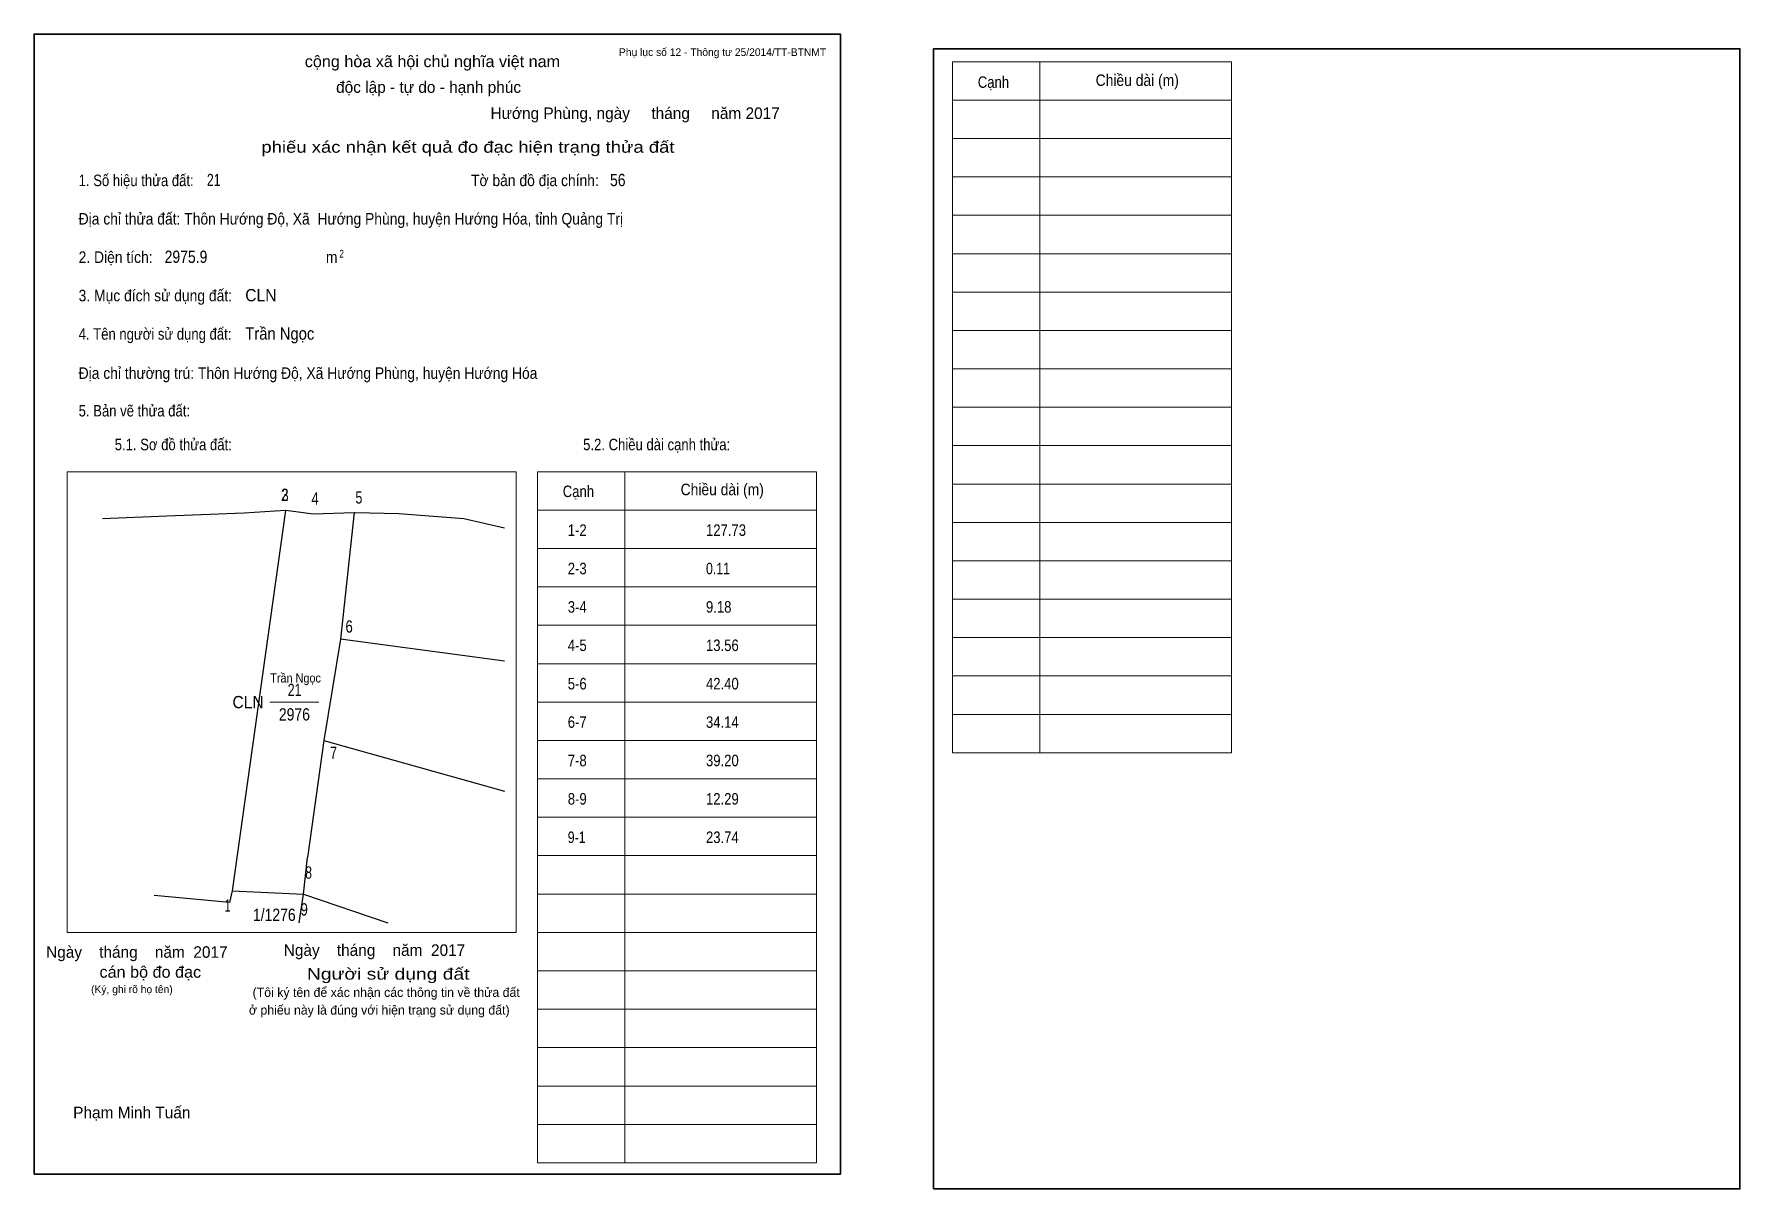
# Model space of a CAD drawing. Header units: centimetres. Extents: x 0 to 44.4, y -0.4 to 29.7.
import ezdxf
from ezdxf.enums import TextEntityAlignment as Align

# ---------------------------------------------------------------- set-up
doc = ezdxf.new("R2010")
doc.units = ezdxf.units.CM
doc.header["$LTSCALE"] = 0.12
for name, color, linetype in [('2', 7, 'Continuous'), ('30', 7, 'Continuous'), ('32', 7, 'Continuous'), ('34', 7, 'Continuous')]:
    doc.layers.add(name, color=color, linetype=linetype)
for name, color, linetype, lineweight in [('33', 7, 'Continuous', 13), ('6', 7, 'Continuous', 25), ('63', 7, 'Continuous', 13)]:
    doc.layers.add(name, color=color, linetype=linetype, lineweight=lineweight)

msp = doc.modelspace()

# ---------------------------------------------------------------- linework, layer by layer
at = {"layer": '33'}
msp.add_line((6.14, 12.3), (7.42, 12.3), dxfattribs=at)
at = {"layer": '6'}
for p, q in [((6.55, 17.29), (5.16, 7.38)), ((8.34, 17.24), (7.98, 13.94)), ((12.25, 13.37), (7.98, 13.94)), ((7.55, 11.3), (12.25, 9.98)), ((7.02, 7.3), (7.12, 8.25)), ((5.16, 7.38), (7.02, 7.3)), ((6.9, 6.55), (7.02, 7.3)), ((7.02, 7.3), (9.21, 6.55))]:
    msp.add_line(p, q, dxfattribs=at)
for points in [[(6.55, 17.29), (5.47, 17.22), (3.46, 17.14), (1.78, 17.07)], [(6.55, 17.29), (6.56, 17.3), (7.27, 17.2), (8.34, 17.24)], [(8.34, 17.24), (8.36, 17.24), (9.5, 17.21), (11.19, 17.08), (12.25, 16.84)], [(7.98, 13.94), (7.55, 11.3), (7.12, 8.25)], [(5.16, 7.38), (5.09, 7.08), (3.13, 7.26)]]:
    msp.add_lwpolyline(points, dxfattribs=at)
at = {"layer": '63'}
for p, q in [((23.92, 28.98), (31.19, 28.98)), ((23.92, 10.98), (23.92, 28.98)), ((26.2, 10.98), (26.2, 28.98)), ((31.19, 10.98), (31.19, 28.98)), ((23.92, 27.98), (31.19, 27.98)), ((23.92, 26.98), (31.19, 26.98)), ((23.92, 25.98), (31.19, 25.98)), ((23.92, 24.98), (31.19, 24.98)), ((23.92, 23.98), (31.19, 23.98)), ((23.92, 22.98), (31.19, 22.98)), ((23.92, 21.98), (31.19, 21.98)), ((23.92, 20.98), (31.19, 20.98)), ((23.92, 19.98), (31.19, 19.98)), ((23.92, 18.98), (31.19, 18.98)), ((0.86, 18.3), (12.56, 18.3)), ((0.86, 6.3), (0.86, 18.3)), ((12.56, 6.3), (12.56, 18.3)), ((13.11, 18.3), (20.38, 18.3)), ((13.11, 0.3), (13.11, 18.3)), ((15.39, 0.3), (15.39, 18.3)), ((20.38, 0.3), (20.38, 18.3)), ((23.92, 17.98), (31.19, 17.98)), ((13.11, 17.3), (20.38, 17.3)), ((23.92, 16.98), (31.19, 16.98)), ((13.11, 16.3), (20.38, 16.3)), ((23.92, 15.98), (31.19, 15.98)), ((13.11, 15.3), (20.38, 15.3)), ((23.92, 14.98), (31.19, 14.98)), ((13.11, 14.3), (20.38, 14.3)), ((23.92, 13.98), (31.19, 13.98)), ((13.11, 13.3), (20.38, 13.3)), ((23.92, 12.98), (31.19, 12.98)), ((13.11, 12.3), (20.38, 12.3)), ((23.92, 11.98), (31.19, 11.98)), ((13.11, 11.3), (20.38, 11.3)), ((23.92, 10.98), (31.19, 10.98)), ((13.11, 10.3), (20.38, 10.3)), ((13.11, 9.3), (20.38, 9.3)), ((13.11, 8.3), (20.38, 8.3)), ((13.11, 7.3), (20.38, 7.3)), ((0.86, 6.3), (12.56, 6.3)), ((13.11, 6.3), (20.38, 6.3)), ((13.11, 5.3), (20.38, 5.3)), ((13.11, 4.3), (20.38, 4.3)), ((13.11, 3.3), (20.38, 3.3)), ((13.11, 2.3), (20.38, 2.3)), ((13.11, 1.3), (20.38, 1.3)), ((13.11, 0.3), (20.38, 0.3))]:
    msp.add_line(p, q, dxfattribs=at)
at = {"layer": '63', "lineweight": 35}
for points in [[(0, 0), (0, 29.7), (21, 29.7), (21, 0)], [(23.43, -0.38), (23.43, 29.32), (44.43, 29.32), (44.43, -0.38)]]:
    msp.add_lwpolyline(points, close=True, dxfattribs=at)

# ---------------------------------------------------------------- texts
at = {"layer": '2', "width": 0.9}
msp.add_text('Trần Ngọc', height=0.2351, dxfattribs=at).set_placement((6.81, 12.81), align=Align.CENTER)
at = {"layer": '30'}
for s, height, width, p in [('1-2', 0.3, 0.85, (13.9, 16.63)), ('127.73', 0.3, 0.85, (17.5, 16.63)), ('2-3', 0.3, 0.85, (13.9, 15.63)), ('0.11', 0.3, 0.8, (17.5, 15.63)), ('3-4', 0.3, 0.85, (13.9, 14.63)), ('9.18', 0.3, 0.85, (17.5, 14.63)), ('4-5', 0.3, 0.85, (13.9, 13.63)), ('13.56', 0.3, 0.85, (17.5, 13.63)), ('5-6', 0.3, 0.85, (13.9, 12.63)), ('42.40', 0.3, 0.85, (17.5, 12.63)), ('6-7', 0.3, 0.85, (13.9, 11.63)), ('34.14', 0.3, 0.85, (17.5, 11.63)), ('7-8', 0.3, 0.85, (13.9, 10.63)), ('39.20', 0.3, 0.85, (17.5, 10.63)), ('8-9', 0.3, 0.85, (13.9, 9.63)), ('12.29', 0.3, 0.85, (17.5, 9.63)), ('9-1', 0.3, 0.8, (13.9, 8.63)), ('23.74', 0.3, 0.85, (17.5, 8.63)), ('1/1276', 0.32, 0.85, (5.7, 6.6))]:
    msp.add_text(s, height=height, dxfattribs=dict(at, width=width)).set_placement(p)
at = {"layer": '32'}
for s, width, p in [('2', 0.8, (6.525, 17.54)), ('3', 0.75, (6.54, 17.54)), ('5', 0.75, (8.46, 17.47)), ('4', 0.8, (7.315, 17.44)), ('6', 0.8, (8.205, 14.11)), ('7', 0.75, (7.8, 10.82)), ('8', 0.75, (7.15, 7.7)), ('1', 0.65, (5.04, 6.84)), ('9', 0.8, (7.035, 6.74))]:
    msp.add_text(s, height=0.32, dxfattribs=dict(at, width=width)).set_placement(p, align=Align.CENTER)
at = {"layer": '33', "width": 0.95}
msp.add_text('CLN', height=0.32, dxfattribs=at).set_placement((5.98, 12.14), align=Align.RIGHT)
at = {"layer": '33'}
for s, width, p in [('21', 0.75, (6.785, 12.46)), ('2976', 0.85, (6.78, 11.82))]:
    msp.add_text(s, height=0.32, dxfattribs=dict(at, width=width)).set_placement(p, align=Align.CENTER)
at = {"layer": '34'}
for s, width, p in [('21', 0.75, (4.5, 25.74)), ('56', 0.85, (15, 25.74)), ('2975.9', 0.85, (3.4, 23.74)), ('CLN', 0.95, (5.5, 22.74)), ('Trần Ngọc', 0.9, (5.5, 21.74))]:
    msp.add_text(s, height=0.32, dxfattribs=dict(at, width=width)).set_placement(p)
at = {"layer": '63'}
for s, height, p in [('Phụ lục số 12 - Thông tư 25/2014/TT-BTNMT', 0.2, (20.63, 29.13)), ('Ngày    tháng    năm  2017', 0.3, (5.04, 5.64)), ('Ngày    tháng    năm  2017', 0.3, (11.23, 5.69)), ('(Ký, ghi rõ họ tên)', 0.2, (3.61, 4.72))]:
    msp.add_text(s, height=height, dxfattribs=at).set_placement(p, align=Align.RIGHT)
at = {"layer": '63', "width": 1.05}
msp.add_text('cộng hòa xã hội chủ nghĩa việt nam', height=0.3, dxfattribs=at).set_placement((10.375, 28.84), align=Align.CENTER)
at = {"layer": '63'}
for s, height, p in [('độc lập - tự do - hạnh phúc', 0.3, (10.275, 28.17)), ('Hướng Phùng, ngày     tháng     năm 2017', 0.3, (15.655, 27.49)), ('(Tôi ký tên để xác nhận các thông tin về thửa đất ', 0.24, (9.215, 4.62)), ('ở phiếu này là đúng với hiện trạng sử dụng đất)', 0.24, (8.99, 4.16)), ('Phạm Minh Tuấn', 0.3, (2.545, 1.46))]:
    msp.add_text(s, height=height, dxfattribs=at).set_placement(p, align=Align.CENTER)
for s, height, width, p in [('Cạnh', 0.3, 0.85, (24.58, 28.3)), ('Chiều dài (m)', 0.3, 0.9, (27.65, 28.35)), ('1. Số hiệu thửa đất:', 0.3, 0.85, (1.16, 25.74)), ('Tờ bản đồ địa chính:', 0.3, 0.9, (11.38, 25.74)), ('Địa chỉ thửa đất: Thôn Hướng Độ, Xã  Hướng Phùng, huyện Hướng Hóa, tỉnh Quảng Trị', 0.3, 0.9, (1.16, 24.74)), ('2. Diện tích:', 0.3, 0.9, (1.16, 23.74)), ('2', 0.2, 0.8, (7.95, 23.88)), ('m', 0.3, 0.9, (7.6, 23.74)), ('3. Mục đích sử dụng đất:', 0.3, 0.9, (1.16, 22.74)), ('4. Tên người sử dụng đất:', 0.3, 0.85, (1.16, 21.74)), ('Địa chỉ thường trú: Thôn Hướng Độ, Xã Hướng Phùng, huyện Hướng Hóa', 0.3, 0.9, (1.16, 20.72)), ('5. Bản vẽ thửa đất:', 0.3, 0.85, (1.16, 19.74)), ('5.1. Sơ đồ thửa đất:', 0.3, 0.85, (2.1, 18.86)), ('5.2. Chiều dài cạnh thửa:', 0.3, 0.85, (14.3, 18.86)), ('Cạnh', 0.3, 0.85, (13.77, 17.64)), ('Chiều dài (m)', 0.3, 0.9, (16.84, 17.69))]:
    msp.add_text(s, height=height, dxfattribs=dict(at, width=width)).set_placement(p)
for s, width, p in [('phiếu xác nhận kết quả đo đạc hiện trạng thửa đất', 1.2, (16.68, 26.61)), ('cán bộ đo đạc', 1.05, (4.35, 5.12)), ('Người sử dụng đất', 1.25, (11.34, 5.07))]:
    msp.add_text(s, height=0.3, dxfattribs=dict(at, width=width)).set_placement(p, align=Align.RIGHT)

doc.saveas('drawing.dxf')
